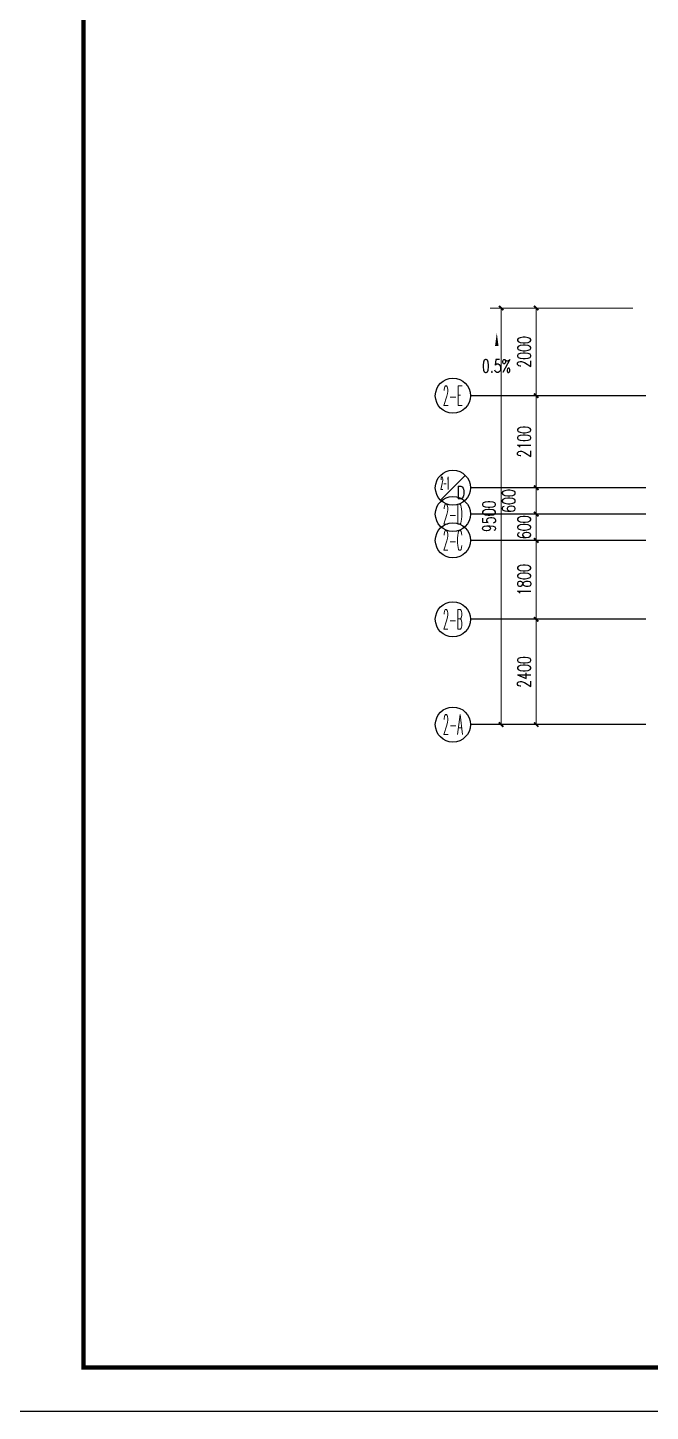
# Model space of a CAD drawing. Extents: x -9422388 to 15610651, y -1992469 to 953794.
# Drawn here: x -2596449 to -2582259, y -380398 to -348840 of the extents above; entities that cross this region are included whole.
import ezdxf
from ezdxf.enums import TextEntityAlignment as Align

# ---------------------------------------------------------------- set-up
doc = ezdxf.new("R2010")
doc.units = 0
doc.header["$LTSCALE"] = 1000
for name, color, linetype in [('AXIS', 3, 'Continuous'), ('AXIS_TEXT', 7, 'Continuous'), ('DIM_SYMB', 3, 'Continuous'), ('PUB_TITLE', 4, 'Continuous')]:
    doc.layers.add(name, color=color, linetype=linetype)
doc.layers.add('建筑底图', color=8, linetype='Continuous', lineweight=5)
doc.styles.add('_TCH_AXIS', font='COMPLEX', dxfattribs={"bigfont": 'GBCBIG'})
doc.styles.add('_TCH_DIM', font='SIMPLEX', dxfattribs={"bigfont": 'GBCBIG'})
doc.styles.add('_TCH_DIM_T3', font='SIMPLEX', dxfattribs={"width": 0.705882, "bigfont": 'GBCBIG'})
doc.styles.add('COMPLEX', font='COMPLEX')
doc.dimstyles.new('_TCH_ARCH&&100', dxfattribs={"dimtxt": 297.5, "dimasz": 100, "dimexe": 250, "dimexo": 300, "dimgap": 126.25, "dimtad": 1, "dimdec": 0, "dimzin": 0, "dimdsep": 46, "dimtxsty": '_TCH_DIM_T3', "dimblk": 'ARCHTICK', "dimcen": 0.09, "dimclrt": 7, "dimazin": 2, "dimtfac": 1, "dimtdec": 0, "dimtix": 1, "dimtmove": 2, "dimatfit": 3, "dimfxl": 0, "dimtolj": 1, "dimtzin": 0, "dimarcsym": 0})

# ---------------------------------------------------------------- blocks, each defined once
blk = doc.blocks.new('_AXISO')
at = {"color": 0}
blk.add_circle((0, 0), 0.5, dxfattribs=at)
at = {"layer": 'AXIS_TEXT', "color": 0, "style": 'COMPLEX', "width": 1.041667}
blk.add_attdef('A', text='', height=0.56, dxfattribs=at).set_placement((-0.25, -0.28), (0.25, -0.28), align=Align.FIT)
blk = doc.blocks.new('_ArchTick')
at = {"color": 0, "linetype": 'ByBlock', "const_width": 0.4}
blk.add_lwpolyline([(-0.5, -0.5), (0.5, 0.5)], dxfattribs=at)
blk = doc.blocks.new('*D699')
at = {"layer": 'AXIS', "color": 0, "lineweight": -2, "transparency": 16777216}
for p, q in [((1986330, -394175), (1983080, -394175)), ((1983330, -403675), (1983330, -394175)), ((1986330, -403675), (1983080, -403675))]:
    blk.add_line(p, q, dxfattribs=at)
at = {"layer": 'Defpoints', "color": 0, "transparency": 16777216}
for p in [(1983330, -394175), (1986630, -394175), (1986630, -403675)]:
    blk.add_point(p, dxfattribs=at)
at = {"layer": 'AXIS', "color": 0, "lineweight": -2, "transparency": 16777216, "xscale": 100, "yscale": 100, "zscale": 100}
for p, rotation in [((1983330, -394175), 90), ((1983330, -403675), 270)]:
    blk.add_blockref('_ArchTick', p, dxfattribs=dict(at, rotation=rotation))
at = {"layer": 'AXIS', "color": 7, "transparency": 16777216, "insert": (1983055, -398925), "char_height": 297.5, "attachment_point": 5, "rotation": 90, "style": '_TCH_DIM_T3'}
blk.add_mtext('\\A1;9500', dxfattribs=at)
blk = doc.blocks.new('*D700')
at = {"layer": 'AXIS', "color": 0, "lineweight": -2, "transparency": 16777216}
for p, q in [((1986330, -401275), (1983880, -401275)), ((1984130, -403675), (1984130, -401275)), ((1986330, -403675), (1983880, -403675))]:
    blk.add_line(p, q, dxfattribs=at)
at = {"layer": 'Defpoints', "color": 0, "transparency": 16777216}
for p in [(1984130, -401275), (1986630, -401275), (1986630, -403675)]:
    blk.add_point(p, dxfattribs=at)
at = {"layer": 'AXIS', "color": 0, "lineweight": -2, "transparency": 16777216, "xscale": 100, "yscale": 100, "zscale": 100}
for p, rotation in [((1984130, -401275), 90), ((1984130, -403675), 270)]:
    blk.add_blockref('_ArchTick', p, dxfattribs=dict(at, rotation=rotation))
at = {"layer": 'AXIS', "color": 7, "transparency": 16777216, "insert": (1983855, -402475), "char_height": 297.5, "attachment_point": 5, "rotation": 90, "style": '_TCH_DIM_T3'}
blk.add_mtext('\\A1;2400', dxfattribs=at)
blk = doc.blocks.new('*D701')
at = {"layer": 'AXIS', "color": 0, "lineweight": -2, "transparency": 16777216}
for p, q in [((1986330, -399475), (1983880, -399475)), ((1984130, -401275), (1984130, -399475)), ((1986330, -401275), (1983880, -401275))]:
    blk.add_line(p, q, dxfattribs=at)
at = {"layer": 'Defpoints', "color": 0, "transparency": 16777216}
for p in [(1984130, -399475), (1986630, -399475), (1986630, -401275)]:
    blk.add_point(p, dxfattribs=at)
at = {"layer": 'AXIS', "color": 0, "lineweight": -2, "transparency": 16777216, "xscale": 100, "yscale": 100, "zscale": 100}
for p, rotation in [((1984130, -399475), 90), ((1984130, -401275), 270)]:
    blk.add_blockref('_ArchTick', p, dxfattribs=dict(at, rotation=rotation))
at = {"layer": 'AXIS', "color": 7, "transparency": 16777216, "insert": (1983855, -400375), "char_height": 297.5, "attachment_point": 5, "rotation": 90, "style": '_TCH_DIM_T3'}
blk.add_mtext('\\A1;1800', dxfattribs=at)
blk = doc.blocks.new('*D702')
at = {"layer": 'AXIS', "color": 0, "lineweight": -2, "transparency": 16777216}
for p, q in [((1986330, -398875), (1983880, -398875)), ((1984130, -398875), (1984130, -398775)), ((1984130, -399475), (1984130, -398875)), ((1986330, -399475), (1983880, -399475)), ((1984130, -399475), (1984130, -399575))]:
    blk.add_line(p, q, dxfattribs=at)
at = {"layer": 'Defpoints', "color": 0, "transparency": 16777216}
for p in [(1984130, -398875), (1986630, -398875), (1986630, -399475)]:
    blk.add_point(p, dxfattribs=at)
at = {"layer": 'AXIS', "color": 0, "lineweight": -2, "transparency": 16777216, "xscale": 100, "yscale": 100, "zscale": 100}
for p, rotation in [((1984130, -398875), 270), ((1984130, -399475), 90)]:
    blk.add_blockref('_ArchTick', p, dxfattribs=dict(at, rotation=rotation))
at = {"layer": 'AXIS', "color": 7, "transparency": 16777216, "insert": (1983855, -399175), "char_height": 297.5, "attachment_point": 5, "rotation": 90, "style": '_TCH_DIM_T3'}
blk.add_mtext('\\A1;600', dxfattribs=at)
blk = doc.blocks.new('*D703')
at = {"layer": 'AXIS', "color": 0, "lineweight": -2, "transparency": 16777216}
for p, q in [((1986330, -398275), (1983880, -398275)), ((1984130, -398875), (1984130, -398275)), ((1986330, -398875), (1983880, -398875))]:
    blk.add_line(p, q, dxfattribs=at)
at = {"layer": 'Defpoints', "color": 0, "transparency": 16777216}
for p in [(1984130, -398275), (1986630, -398275), (1986630, -398875)]:
    blk.add_point(p, dxfattribs=at)
at = {"layer": 'AXIS', "color": 0, "lineweight": -2, "transparency": 16777216, "xscale": 100, "yscale": 100, "zscale": 100}
for p, rotation in [((1984130, -398275), 90), ((1984130, -398875), 270)]:
    blk.add_blockref('_ArchTick', p, dxfattribs=dict(at, rotation=rotation))
at = {"layer": 'AXIS', "color": 7, "transparency": 16777216, "insert": (1983505, -398575), "char_height": 297.5, "attachment_point": 5, "rotation": 90, "style": '_TCH_DIM_T3'}
blk.add_mtext('\\A1;600', dxfattribs=at)
blk = doc.blocks.new('*D704')
at = {"layer": 'AXIS', "color": 0, "lineweight": -2, "transparency": 16777216}
for p, q in [((1986330, -396175), (1983880, -396175)), ((1984130, -398275), (1984130, -396175)), ((1986330, -398275), (1983880, -398275))]:
    blk.add_line(p, q, dxfattribs=at)
at = {"layer": 'Defpoints', "color": 0, "transparency": 16777216}
for p in [(1984130, -396175), (1986630, -396175), (1986630, -398275)]:
    blk.add_point(p, dxfattribs=at)
at = {"layer": 'AXIS', "color": 0, "lineweight": -2, "transparency": 16777216, "xscale": 100, "yscale": 100, "zscale": 100}
for p, rotation in [((1984130, -396175), 90), ((1984130, -398275), 270)]:
    blk.add_blockref('_ArchTick', p, dxfattribs=dict(at, rotation=rotation))
at = {"layer": 'AXIS', "color": 7, "transparency": 16777216, "insert": (1983855, -397225), "char_height": 297.5, "attachment_point": 5, "rotation": 90, "style": '_TCH_DIM_T3'}
blk.add_mtext('\\A1;2100', dxfattribs=at)
blk = doc.blocks.new('*D705')
at = {"layer": 'AXIS', "color": 0, "lineweight": -2, "transparency": 16777216}
for p, q in [((1986330, -394175), (1983880, -394175)), ((1984130, -396175), (1984130, -394175)), ((1986330, -396175), (1983880, -396175))]:
    blk.add_line(p, q, dxfattribs=at)
at = {"layer": 'Defpoints', "color": 0, "transparency": 16777216}
for p in [(1984130, -394175), (1986630, -394175), (1986630, -396175)]:
    blk.add_point(p, dxfattribs=at)
at = {"layer": 'AXIS', "color": 0, "lineweight": -2, "transparency": 16777216, "xscale": 100, "yscale": 100, "zscale": 100}
for p, rotation in [((1984130, -394175), 90), ((1984130, -396175), 270)]:
    blk.add_blockref('_ArchTick', p, dxfattribs=dict(at, rotation=rotation))
at = {"layer": 'AXIS', "color": 7, "transparency": 16777216, "insert": (1983855, -395175), "char_height": 297.5, "attachment_point": 5, "rotation": 90, "style": '_TCH_DIM_T3'}
blk.add_mtext('\\A1;2000', dxfattribs=at)
blk = doc.blocks.new('5555')
at = {"layer": 'AXIS', "color": 8}
for p, q in [((1986630.2, -396174.7), (1982630.2, -396174.7)), ((1981947.4, -398557.6), (1982513, -397991.9)), ((1986630.2, -398274.7), (1982630.2, -398274.7)), ((1986630.2, -398874.7), (1982630.2, -398874.7)), ((1986630.2, -399474.7), (1982630.2, -399474.7)), ((1986630.2, -401274.7), (1982630.2, -401274.7)), ((1986630.2, -403674.7), (1982630.2, -403674.7))]:
    blk.add_line(p, q, dxfattribs=at)
blk.add_circle((1982230.2, -398274.7), 400, dxfattribs=at)
at = {"layer": 'DIM_SYMB', "color": 8}
blk.add_lwpolyline([(1983231.2, -395244.6, 0, 0, 0), (1983231.2, -394744.2, 0, 80, 0), (1983231.2, -395044.2, 0, 0, 0)], format="xyseb", dxfattribs=at)
at = {"layer": 'AXIS', "color": 8}
ref = blk.add_blockref('_AXISO', (1982230.2, -396174.7), dxfattribs=dict(at, xscale=800, yscale=800, zscale=800))
ref.add_attrib('A', '2-E', dxfattribs={"layer": 'AXIS_TEXT', "color": 8, "height": 452.55, "style": '_TCH_AXIS', "width": 0.33871}).set_placement((1982003.9, -396401), (1982456.5, -396401), align=Align.FIT)
ref = blk.add_blockref('_AXISO', (1982230.2, -398874.7), dxfattribs=dict(at, xscale=800, yscale=800, zscale=800))
ref.add_attrib('A', '2-D', dxfattribs={"layer": 'AXIS_TEXT', "color": 8, "height": 452.55, "style": '_TCH_AXIS', "width": 0.333333}).set_placement((1982003.9, -399101), (1982456.5, -399101), align=Align.FIT)
ref = blk.add_blockref('_AXISO', (1982230.2, -399474.7), dxfattribs=dict(at, xscale=800, yscale=800, zscale=800))
ref.add_attrib('A', '2-C', dxfattribs={"layer": 'AXIS_TEXT', "color": 8, "height": 452.55, "style": '_TCH_AXIS', "width": 0.344262}).set_placement((1982003.9, -399701), (1982456.5, -399701), align=Align.FIT)
ref = blk.add_blockref('_AXISO', (1982230.2, -401274.7), dxfattribs=dict(at, xscale=800, yscale=800, zscale=800))
ref.add_attrib('A', '2-B', dxfattribs={"layer": 'AXIS_TEXT', "color": 8, "height": 452.55, "style": '_TCH_AXIS', "width": 0.333333}).set_placement((1982003.9, -401501), (1982456.5, -401501), align=Align.FIT)
ref = blk.add_blockref('_AXISO', (1982230.2, -403674.7), dxfattribs=dict(at, xscale=800, yscale=800, zscale=800))
ref.add_attrib('A', '2-A', dxfattribs={"layer": 'AXIS_TEXT', "color": 8, "height": 452.55, "style": '_TCH_AXIS', "width": 0.328125}).set_placement((1982003.9, -403901), (1982456.5, -403901), align=Align.FIT)
at = {"layer": 'AXIS_TEXT', "color": 7, "style": '_TCH_AXIS'}
for s, height, width, p, p2 in [('2-1', 286.22, 0.266804, (1981950.2, -398310.5), (1982150.2, -398310.5)), ('D', 286.2, 0.863188, (1982310.2, -398525.2), (1982510.2, -398525.2))]:
    blk.add_text(s, height=height, dxfattribs=dict(at, width=width)).set_placement(p, p2, align=Align.FIT)
at = {"layer": 'DIM_SYMB', "color": 7, "style": '_TCH_DIM', "width": 0.705882}
blk.add_text('0.5%', height=297.5, dxfattribs=at).set_placement((1982891.2, -395647.1))
at = {"layer": 'AXIS', "color": 8}
for p1, p2, distance, picture, middle in [((1986630.2, -403674.7), (1986630.2, -394174.7), 3300, '*D699', (1983055.2, -398924.7)), ((1986630.2, -396174.7), (1986630.2, -394174.7), 2500, '*D705', (1983855.2, -395174.7)), ((1986630.2, -398274.7), (1986630.2, -396174.7), 2500, '*D704', (1983855.2, -397224.7)), ((1986630.2, -399474.7), (1986630.2, -398874.7), 2500, '*D702', (1983855.2, -399174.7)), ((1986630.2, -401274.7), (1986630.2, -399474.7), 2500, '*D701', (1983855.2, -400374.7)), ((1986630.2, -403674.7), (1986630.2, -401274.7), 2500, '*D700', (1983855.2, -402474.7))]:
    dim = blk.add_aligned_dim(p1=p1, p2=p2, distance=distance, dimstyle='_TCH_ARCH&&100', dxfattribs=at)
    dim.commit()
    dim.dimension.update_dxf_attribs({"geometry": picture, "text_midpoint": middle})
dim = blk.add_linear_dim(base=(1984130.2, -398274.7), p1=(1986630.2, -398874.7), p2=(1986630.2, -398274.7), angle=90, dimstyle='_TCH_ARCH&&100', dxfattribs=at)
dim.commit()
dim.dimension.update_dxf_attribs({"geometry": '*D703', "text_midpoint": (1983505.2, -398574.7), "dimtype": 129})

msp = doc.modelspace()

# ---------------------------------------------------------------- linework, layer by layer
at = {"layer": 'PUB_TITLE'}
msp.add_lwpolyline([(-2597674.25692, -380398.05939), (-2513574.25692, -380398.05939), (-2513574.25692, -320998.05939), (-2597674.25692, -320998.05939)], close=True, dxfattribs=at)
at = {"layer": 'PUB_TITLE', "const_width": 100}
msp.add_lwpolyline([(-2595174.25692, -379398.05939), (-2514574.25692, -379398.05939), (-2514574.25692, -321998.05939), (-2595174.25692, -321998.05939)], close=True, dxfattribs=at)

# ---------------------------------------------------------------- block references
at = {"layer": '建筑底图', "color": 8}
msp.add_blockref('5555', (-4568988.93389, 38940.58199), dxfattribs=at)

doc.saveas('drawing.dxf')
